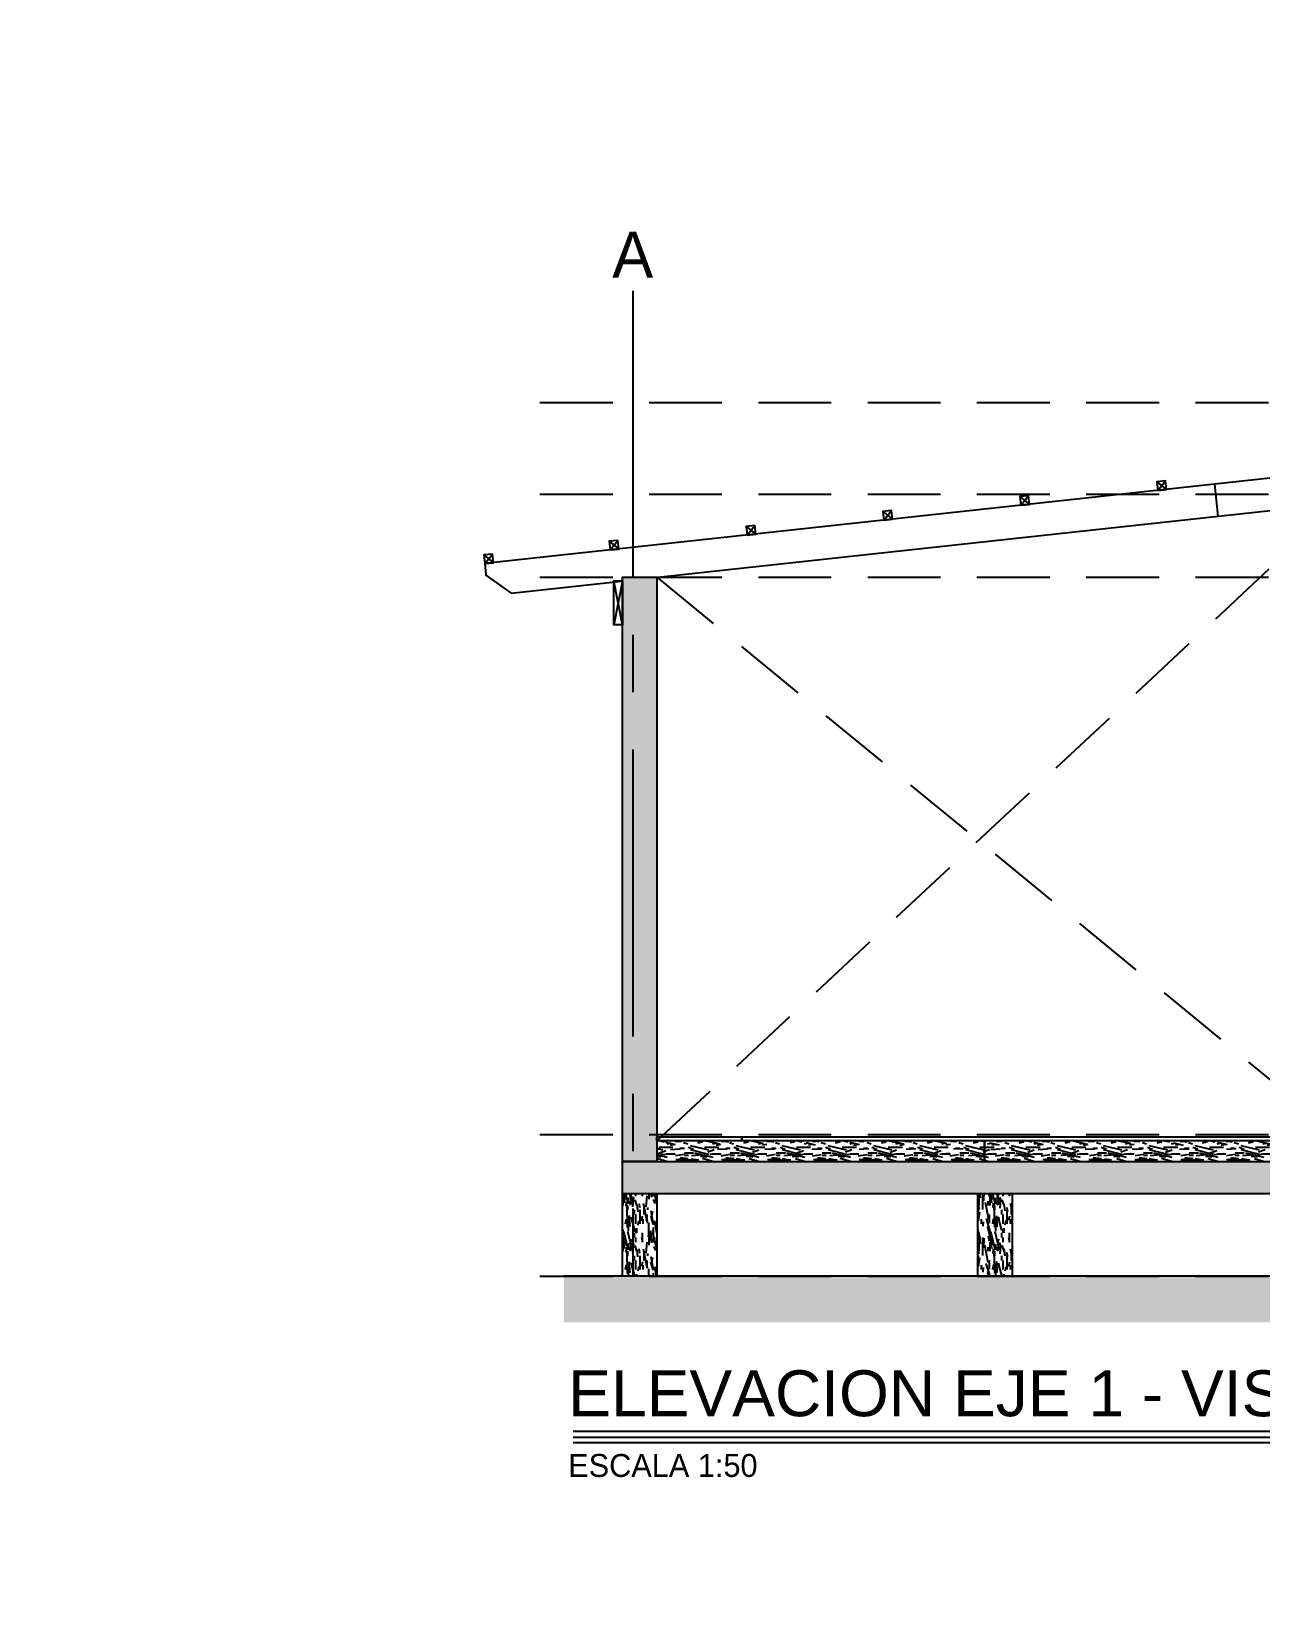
# Model space of a CAD drawing. Header units: millimetres. Extents: x 19458 to 19711, y 4351 to 4752.
# Drawn here: x 19589.49 to 19594.84, y 4526.25 to 4533.1 of the extents above; entities that cross this region are included whole.
import ezdxf
from ezdxf.enums import TextEntityAlignment as Align

# ---------------------------------------------------------------- set-up
doc = ezdxf.new("R2010")
doc.units = ezdxf.units.MM
doc.set_wipeout_variables(frame=1)
doc.linetypes.add('CENTER', pattern=[2, 1.25, -0.25, 0.25, -0.25])
doc.linetypes.add('HIDDEN2', pattern=[4.7625, 3.175, -1.5875])
for name, color, linetype in [('ALFAJIA', 3, 'Continuous'), ('CLAVADORES', 1, 'Continuous'), ('cotas', 1, 'Continuous'), ('cotas @ 100', 1, 'Continuous'), ('cotas @ 200', 1, 'Continuous'), ('cotas @ 300', 1, 'Continuous'), ('cotas @ 95.9969', 1, 'Continuous'), ('EJES', 2, 'CENTER'), ('EJES @ 0.5', 2, 'CENTER'), ('NIVELES', 2, 'Continuous'), ('PANELES PARED', 2, 'Continuous'), ('PILOTES', 2, 'Continuous'), ('TEXTOS TITULOS @ 0.5', 3, 'Continuous'), ('VIGAS DE PISO', 2, 'Continuous')]:
    doc.layers.add(name, color=color, linetype=linetype)
doc.styles.add('century gothic', font='GOTHIC.TTF')
doc.styles.add('COTAS SMC', font='GOTHIC.TTF')
doc.styles.add('NOTAS', font='GOTHIC.TTF')
doc.styles.add('SMCtitulos', font='sanss___.ttf')
doc.styles.get("Standard").update_dxf_attribs({"font": 'arial.ttf'})
doc.dimstyles.new('ANOTATIVE 100 SMCONSTRUCCIONES', dxfattribs={"dimscale": 0, "dimtxt": 0.18, "dimasz": 0.15, "dimexe": 0.18, "dimexo": 0.09, "dimgap": 0.1, "dimtad": 1, "dimzin": 0, "dimdsep": 46, "dimtxsty": 'century gothic', "dimblk1": 'FLECHA1', "dimblk2": 'FLECHA1', "dimsah": 1, "dimcen": 0.18, "dimdle": 0.075, "dimclrd": 1, "dimclre": 1, "dimclrt": 2, "dimaunit": 1, "dimadec": 0, "dimazin": 0, "dimtfac": 0.75, "dimtix": 1, "dimtmove": 2, "dimatfit": 3, "dimfxl": 0.09, "dimtvp": 1.5, "dimtfill": 1, "dimtolj": 1, "dimtzin": 0, "dimarcsym": 0})
doc.dimstyles.new('PIES SMCONSTRUCCIONES', dxfattribs={"dimscale": 0, "dimtxt": 0.18, "dimasz": 0.2, "dimexe": 0.18, "dimexo": 0, "dimgap": 0.1, "dimtad": 1, "dimdec": 0, "dimlfac": 39.370079, "dimzin": 0, "dimdsep": 46, "dimlunit": 4, "dimtxsty": 'COTAS SMC', "dimblk1": 'FLECHA1', "dimblk2": 'FLECHA1', "dimsah": 1, "dimcen": 0.2, "dimdle": 0.075, "dimclrd": 1, "dimclre": 1, "dimclrt": 2, "dimaunit": 1, "dimadec": 0, "dimazin": 0, "dimtfac": 0.75, "dimtdec": 0, "dimtix": 1, "dimtmove": 2, "dimatfit": 3, "dimfxl": 0.09, "dimtvp": 1.5, "dimtfill": 1, "dimtolj": 1, "dimtzin": 0, "dimarcsym": 0})
pattern_1 = [(0, (102.28992, 23.7031), (0, 0.2), [0.04, -0.16]), (8.9726, (102.291915, 23.595096), (1.200000005876, 0.199999525118), [0.0384708, -3.8086058]), (5.7105, (102.289915, 23.607096), (1.800000034755, 0.19999710144), [0.0401996, -1.9697752]), (344.5779, (102.289915, 23.667096), (2.1999999038893, -0.5999974677634), [0.0601664, -5.9564754]), (353.6599, (102.293915, 23.733096), (0.200000063208, 4.086e-07), [0.0362216, -1.7748552]), (345.0686, (102.299915, 23.619096), (0.799999998317, -0.199999673879), [0.0310484, -3.0737864]), (348.6901, (102.229915, 23.735096), (0.2000000583, 7.413e-08), [0.0815844, -0.9382194]), (5.7105, (102.291915, 23.577096), (1.800000034755, 0.19999710144), [0.0200998, -1.989875]), (0, (102.28992, 23.6611), (0, 0.2), [0.02, -0.18]), (0, (102.24992, 23.6851), (0, 0.2), [0.06, -0.14]), (11.3099, (102.289915, 23.715096), (0.79999995433, 0.19999948721), [0.020396, -0.9994078]), (2.7263, (102.269915, 23.641096), (4.0000000589947, 0.1999992035454), [0.0420476, -4.1627116]), (352.4054, (102.279915, 23.635096), (1.599999971597, -0.19999873671), [0.0302654, -2.9962834]), (0, (102.26992, 23.5591), (0, 0.2), [0.04, -0.16]), (358.8309, (102.2499153, 23.549096), (0.2000000366479, 1.5360345e-07), [0.0980204, -9.70402]), (0, (102.24992, 23.6991), (0, 0.2), [0.02, -0.18]), (0, (102.26992, 23.7151), (0, 0.2), [0.02, -0.18]), (0, (102.17992, 23.7331), (0, 0.2), [0.03, -0.17]), (350.5377, (102.233915, 23.743096), (0.200000015444, 7.752e-08), [0.0608276, -1.1557248]), (0, (102.16992, 23.7431), (0, 0.2), [0.04, -0.16]), (0, (102.14792, 23.5631), (0, 0.2), [0.022, -0.178]), (0, (102.24992, 23.5731), (0, 0.2), [0.02, -0.18]), (0, (102.14792, 23.5791), (0, 0.2), [0.042, -0.158]), (5.4403, (102.249915, 23.591096), (1.9999999402303, 0.199998956714), [0.04219, -4.1768144]), (0, (102.25192, 23.6071), (0, 0.2), [0.038, -0.162]), (0, (102.14792, 23.6111), (0, 0.2), [0.022, -0.178]), (358.8309, (102.1719153, 23.643096), (0.2000000366479, 1.5360345e-07), [0.0980204, -9.70402]), (0, (102.18992, 23.6611), (0, 0.2), [0.02, -0.18]), (0, (102.16992, 23.6671), (0, 0.2), [0.02, -0.18]), (0, (102.24992, 23.6671), (0, 0.2), [0.04, -0.16]), (0, (102.20992, 23.6711), (0, 0.2), [0.02, -0.18]), (0, (102.16992, 23.6951), (0, 0.2), [0.04, -0.16]), (19.6538, (102.223915, 23.611096), (2.200000050424, 0.79999891494), [0.0297322, -2.9434812]), (11.3099, (102.189915, 23.667096), (0.79999995433, 0.19999948721), [0.020396, -0.9994078]), (11.3099, (102.269915, 23.657096), (0.79999995433, 0.19999948721), [0.020396, -0.9994078]), (5.7105, (102.209915, 23.733096), (1.800000034755, 0.19999710144), [0.0200998, -1.989875]), (349.6952, (102.147915, 23.747096), (1.199999995396, -0.19999893933), [0.0223606, -2.213707]), (348.6901, (102.169915, 23.563096), (0.2000000583, 7.413e-08), [0.020396, -0.9994078]), (90, (102.18992, 23.5591), (-0.2, 1e-17), [0, -0.2]), (346.6076, (102.147915, 23.671096), (3.400000044994, -0.7999939065965), [0.043174, -4.2742308]), (11.3099, (102.269915, 23.699096), (0.79999995433, 0.19999948721), [0.020396, -0.9994078]), (10.3048, (102.269915, 23.573096), (0.999999957606, 0.199999208868), [0.0223606, -2.213707]), (348.6901, (102.209915, 23.661096), (0.2000000583, 7.413e-08), [0.020396, -0.9994078]), (348.6901, (102.229915, 23.671096), (0.2000000583, 7.413e-08), [0.020396, -0.9994078]), (341.5651, (102.147915, 23.651096), (0.19999995825, 2.3367e-07), [0.0252982, -0.6071572]), (345.9638, (102.169915, 23.719096), (0.19999992115, 2.4875e-07), [0.0824622, -0.7421588]), (343.3008, (102.209915, 23.733096), (1.399999991533, -0.39999874641), [0.0626418, -2.025419]), (0, (102.20992, 23.7431), (0, 0.2), [0.024, -0.176]), (345.9638, (102.189915, 23.579096), (0.19999992115, 2.4875e-07), [0.0824622, -0.7421588]), (345.9638, (102.169915, 23.593096), (0.19999992115, 2.4875e-07), [0.0824622, -0.7421588]), (345.9638, (102.169915, 23.611096), (0.19999992115, 2.4875e-07), [0.0824622, -0.7421588]), (349.6952, (102.147915, 23.699096), (1.199999995396, -0.19999893933), [0.0223606, -2.213707]), (345.9638, (102.209915, 23.695096), (0.19999992115, 2.4875e-07), [0.041231, -0.78339]), (349.6952, (102.147915, 23.635096), (1.199999995396, -0.19999893933), [0.0223606, -2.213707]), (357.6141, (102.251915, 23.621096), (0.199999989185, 2.452822e-07), [0.0480416, -4.756123]), (349.6952, (102.229915, 23.657096), (1.199999995396, -0.19999893933), [0.0223606, -2.213707]), (12.5288, (102.251915, 23.653096), (0.800000095695, 0.199999860747), [0.018439, -1.8254698]), (349.5626, (102.1479153, 23.625096), (2.199999936494, -0.3999970687047), [0.0772788, -7.650591]), (351.8699, (102.223915, 23.611096), (0.199999892184, -4.835e-08), [0.0282842, -1.3859292]), (4.7636, (102.169915, 23.631096), (2.199999989955, 0.199998289923), [0.0481664, -2.3601524]), (0, (102.21792, 23.6351), (0, 0.2), [0.062, -0.138]), (344.7449, (102.147915, 23.725096), (0.799999942428, -0.199999664289), [0.0228036, -2.2575472]), (350.5377, (102.189915, 23.559096), (0.200000015444, 7.752e-08), [0.0608276, -1.1557248]), (340.0169, (102.147915, 23.601096), (0.599999976081, -0.19999986488), [0.0234094, -2.3175304]), (0, (102.30992, 23.7191), (0, 0.2), [0.01, -0.19]), (0, (102.30992, 23.6311), (0, 0.2), [0.02, -0.18]), (11.3099, (102.309915, 23.559096), (0.79999995433, 0.19999948721), [0.020396, -0.9994078]), (0, (102.31192, 23.5791), (0, 0.2), [0.036, -0.164]), (343.3008, (102.309915, 23.685096), (1.399999991533, -0.39999874641), [0.0208806, -2.0671802]), (348.0207, (102.3119153, 23.643096), (3.7999999222511, -0.8002195416064), [0.0368014, -6.7101288]), (90, (102.30992, 23.5591), (-0.2, 1e-17), [0, -0.2]), (0, (102.32992, 23.5631), (0, 0.2), [0.018, -0.182]), (0, (102.32992, 23.6011), (0, 0.2), [0.018, -0.182]), (0, (102.32992, 23.6111), (0, 0.2), [0.018, -0.182]), (336.0376, (102.329915, 23.679096), (1.400000005486, -0.599997330343), [0.0196978, -1.9500724]), (348.5163, (102.3299153, 23.703096), (0.99999999677376, -0.2000310941214), [0.0183676, -13.043105]), (341.5651, (102.329915, 23.631096), (0.19999995825, 2.3367e-07), [0.0189736, -0.6134816]), (347.4712, (102.329915, 23.729096), (1.000000064082, -0.19999992061), [0.018439, -1.8254698])]

# ---------------------------------------------------------------- blocks, each defined once
blk = doc.blocks.new('FLECHA1')
at = {"color": 4}
blk.add_line((-0.24618, -0.24808), (0.24808, 0.25), dxfattribs=at)
at = {"color": 1}
blk.add_line((-1, 0), (0.49616, 0), dxfattribs=at)
blk = doc.blocks.new('*D354')
at = {"layer": 'cotas', "color": 1, "lineweight": -2, "transparency": 16777216}
for p, q in [((19614.326, 4565.8448), (19614.326, 4580.8448)), ((19606.9836, 4550.8448), (19596.326, 4550.8448)), ((19614.326, 4548.4298), (19614.326, 4550.8448)), ((19606.5339, 4548.4298), (19596.326, 4548.4298)), ((19614.326, 4533.4298), (19614.326, 4518.4298))]:
    blk.add_line(p, q, dxfattribs=at)
at = {"layer": 'Defpoints', "color": 0, "transparency": 16777216}
for p in [(19614.326, 4550.8448), (19615.9836, 4550.8448), (19615.5339, 4548.4298)]:
    blk.add_point(p, dxfattribs=at)
at = {"layer": 'cotas', "color": 1, "lineweight": -2, "transparency": 16777216, "xscale": 15, "yscale": 15, "zscale": 15}
for p, rotation in [((19614.326, 4550.8448), 270), ((19614.326, 4548.4298), 90)]:
    blk.add_blockref('FLECHA1', p, dxfattribs=dict(at, rotation=rotation))
at = {"layer": 'cotas', "color": 2, "transparency": 16777216, "insert": (19594.9283, 4549.6373), "char_height": 18, "attachment_point": 5, "rotation": 90, "style": 'century gothic', "bg_fill": 3, "box_fill_scale": 1.1, "bg_fill_color": 256, "bg_fill_true_color": 13158600, "bg_fill_transparency": 0}
blk.add_mtext('\\A1;2.42', dxfattribs=at)
blk = doc.blocks.new('*D360')
at = {"layer": 'cotas', "color": 1, "lineweight": -2, "transparency": 16777216}
for p, q in [((19614.326, 4580.8448), (19614.326, 4610.8448)), ((19597.9836, 4550.8448), (19578.326, 4550.8448)), ((19614.326, 4548.4298), (19614.326, 4550.8448)), ((19597.5339, 4548.4298), (19578.326, 4548.4298)), ((19614.326, 4518.4298), (19614.326, 4488.4298))]:
    blk.add_line(p, q, dxfattribs=at)
at = {"layer": 'Defpoints', "color": 0, "transparency": 16777216}
for p in [(19614.326, 4550.8448), (19615.9836, 4550.8448), (19615.5339, 4548.4298)]:
    blk.add_point(p, dxfattribs=at)
at = {"layer": 'cotas', "color": 1, "lineweight": -2, "transparency": 16777216, "xscale": 30, "yscale": 30, "zscale": 30}
for p, rotation in [((19614.326, 4550.8448), 270), ((19614.326, 4548.4298), 90)]:
    blk.add_blockref('FLECHA1', p, dxfattribs=dict(at, rotation=rotation))
at = {"layer": 'cotas', "color": 2, "transparency": 16777216, "insert": (19575.5307, 4549.6373), "char_height": 36, "attachment_point": 5, "rotation": 90, "style": 'century gothic', "bg_fill": 3, "box_fill_scale": 1.1, "bg_fill_color": 256, "bg_fill_true_color": 13158600, "bg_fill_transparency": 0}
blk.add_mtext('\\A1;2.42', dxfattribs=at)
blk = doc.blocks.new('*D381')
at = {"layer": 'cotas', "color": 1, "lineweight": -2, "transparency": 16777216}
for p, q in [((19614.326, 4565.2444), (19614.326, 4579.6439)), ((19607.3439, 4550.8448), (19597.0466, 4550.8448)), ((19614.326, 4548.4298), (19614.326, 4550.8448)), ((19606.8941, 4548.4298), (19597.0466, 4548.4298)), ((19614.326, 4534.0303), (19614.326, 4519.6307))]:
    blk.add_line(p, q, dxfattribs=at)
at = {"layer": 'Defpoints', "color": 0, "transparency": 16777216}
for p in [(19614.326, 4550.8448), (19615.9836, 4550.8448), (19615.5339, 4548.4298)]:
    blk.add_point(p, dxfattribs=at)
at = {"layer": 'cotas', "color": 1, "lineweight": -2, "transparency": 16777216, "xscale": 14.39953921474513, "yscale": 14.39953921474513, "zscale": 14.39953921474513}
for p, rotation in [((19614.326, 4550.8448), 270), ((19614.326, 4548.4298), 90)]:
    blk.add_blockref('FLECHA1', p, dxfattribs=dict(at, rotation=rotation))
at = {"layer": 'cotas', "color": 2, "transparency": 16777216, "insert": (19595.7049, 4549.6373), "char_height": 17.27945, "attachment_point": 5, "rotation": 90, "style": 'century gothic', "bg_fill": 3, "box_fill_scale": 1.1, "bg_fill_color": 256, "bg_fill_true_color": 13158600, "bg_fill_transparency": 0}
blk.add_mtext('\\A1;2.42', dxfattribs=at)
blk = doc.blocks.new('*D411')
at = {"layer": 'cotas', "color": 1, "lineweight": -2, "transparency": 16777216}
for p, q in [((19620.0128, 4591.7533), (19620.0128, 4631.7533)), ((19620.4168, 4551.7533), (19584.0128, 4551.7533)), ((19620.0128, 4550.5333), (19620.0128, 4551.7533)), ((19620.4168, 4550.5333), (19584.0128, 4550.5333)), ((19620.0128, 4510.5333), (19620.0128, 4470.5333))]:
    blk.add_line(p, q, dxfattribs=at)
at = {"layer": 'Defpoints', "color": 0, "transparency": 16777216}
for p in [(19620.0128, 4551.7533), (19620.4168, 4551.7533), (19620.4168, 4550.5333)]:
    blk.add_point(p, dxfattribs=at)
at = {"layer": 'cotas', "color": 1, "lineweight": -2, "transparency": 16777216, "xscale": 40, "yscale": 40, "zscale": 40}
for p, rotation in [((19620.0128, 4551.7533), 270), ((19620.0128, 4550.5333), 90)]:
    blk.add_blockref('FLECHA1', p, dxfattribs=dict(at, rotation=rotation))
at = {"layer": 'cotas', "color": 2, "transparency": 16777216, "insert": (19581.5601, 4551.1433), "char_height": 36, "attachment_point": 5, "rotation": 90, "style": 'COTAS SMC', "bg_fill": 3, "box_fill_scale": 1.1, "bg_fill_color": 256, "bg_fill_true_color": 13158600, "bg_fill_transparency": 0}
blk.add_mtext("\\A1;4'", dxfattribs=at)
blk = doc.blocks.new('*D430')
at = {"layer": 'cotas', "color": 1, "lineweight": -2, "transparency": 16777216}
for p, q in [((19620.0128, 4611.7533), (19620.0128, 4671.7533)), ((19620.4168, 4551.7533), (19566.0128, 4551.7533)), ((19620.0128, 4550.5333), (19620.0128, 4551.7533)), ((19620.4168, 4550.5333), (19566.0128, 4550.5333)), ((19620.0128, 4490.5333), (19620.0128, 4430.5333))]:
    blk.add_line(p, q, dxfattribs=at)
at = {"layer": 'Defpoints', "color": 0, "transparency": 16777216}
for p in [(19620.0128, 4551.7533), (19620.4168, 4551.7533), (19620.4168, 4550.5333)]:
    blk.add_point(p, dxfattribs=at)
at = {"layer": 'cotas', "color": 1, "lineweight": -2, "transparency": 16777216, "xscale": 60, "yscale": 60, "zscale": 60}
for p, rotation in [((19620.0128, 4551.7533), 270), ((19620.0128, 4550.5333), 90)]:
    blk.add_blockref('FLECHA1', p, dxfattribs=dict(at, rotation=rotation))
at = {"layer": 'cotas', "color": 2, "transparency": 16777216, "insert": (19562.3337, 4551.1433), "char_height": 54, "attachment_point": 5, "rotation": 90, "style": 'COTAS SMC', "bg_fill": 3, "box_fill_scale": 1.1, "bg_fill_color": 256, "bg_fill_true_color": 13158600, "bg_fill_transparency": 0}
blk.add_mtext("\\A1;4'", dxfattribs=at)
blk = doc.blocks.new('P01')
h = blk.add_hatch()
h.set_pattern_fill('MADERA_03', color=250, scale=0.2, angle=90, pattern_type=2)
h.set_pattern_definition([(90, (-0.156, 0.142), (-0.2, 1e-17), [0.04, -0.16]), (98.9726, (-0.048, 0.144), (-0.199999525118, 1.200000005876), [0.0384708, -3.8086058]), (95.7105, (-0.06, 0.142), (-0.19999710144, 1.800000034755), [0.0401996, -1.9697752]), (74.5779, (-0.12, 0.142), (0.5999974677634, 2.1999999038893), [0.0601664, -5.9564754]), (83.6599, (-0.186, 0.146), (-4.086e-07, 0.200000063208), [0.0362216, -1.7748552]), (75.0686, (-0.072, 0.152), (0.199999673879, 0.799999998317), [0.0310484, -3.0737864]), (78.6901, (-0.188, 0.082), (-7.413e-08, 0.2000000583), [0.0815844, -0.9382194]), (95.7105, (-0.03, 0.144), (-0.19999710144, 1.800000034755), [0.0200998, -1.989875]), (90, (-0.114, 0.142), (-0.2, 1e-17), [0.02, -0.18]), (90, (-0.138, 0.102), (-0.2, 1e-17), [0.06, -0.14]), (101.3099, (-0.168, 0.142), (-0.19999948721, 0.79999995433), [0.020396, -0.9994078]), (92.7263, (-0.094, 0.122), (-0.1999992035454, 4.0000000589947), [0.0420476, -4.1627116]), (82.4054, (-0.088, 0.132), (0.19999873671, 1.599999971597), [0.0302654, -2.9962834]), (90, (-0.012, 0.122), (-0.2, 1e-17), [0.04, -0.16]), (88.8309, (-0.002, 0.102), (-1.5360345e-07, 0.2000000366479), [0.0980204, -9.70402]), (90, (-0.152, 0.102), (-0.2, 1e-17), [0.02, -0.18]), (90, (-0.168, 0.122), (-0.2, 1e-17), [0.02, -0.18]), (90, (-0.186, 0.032), (-0.2, 1e-17), [0.03, -0.17]), (80.5377, (-0.196, 0.086), (-7.752e-08, 0.200000015444), [0.0608276, -1.1557248]), (90, (-0.196, 0.022), (-0.2, 1e-17), [0.04, -0.16]), (90, (-0.016, 1e-18), (-0.2, 1e-17), [0.022, -0.178]), (90, (-0.026, 0.102), (-0.2, 1e-17), [0.02, -0.18]), (90, (-0.032, 2e-18), (-0.2, 1e-17), [0.042, -0.158]), (95.4403, (-0.044, 0.102), (-0.199998956714, 1.9999999402303), [0.04219, -4.1768144]), (90, (-0.06, 0.104), (-0.2, 1e-17), [0.038, -0.162]), (90, (-0.064, 4e-18), (-0.2, 1e-17), [0.022, -0.178]), (88.8309, (-0.096, 0.024), (-1.5360345e-07, 0.2000000366479), [0.0980204, -9.70402]), (90, (-0.114, 0.042), (-0.2, 1e-17), [0.02, -0.18]), (90, (-0.12, 0.022), (-0.2, 1e-17), [0.02, -0.18]), (90, (-0.12, 0.102), (-0.2, 1e-17), [0.04, -0.16]), (90, (-0.124, 0.062), (-0.2, 1e-17), [0.02, -0.18]), (90, (-0.148, 0.022), (-0.2, 1e-17), [0.04, -0.16]), (109.6538, (-0.064, 0.076), (-0.79999891494, 2.200000050424), [0.0297322, -2.9434812]), (101.3099, (-0.12, 0.042), (-0.19999948721, 0.79999995433), [0.020396, -0.9994078]), (101.3099, (-0.11, 0.122), (-0.19999948721, 0.79999995433), [0.020396, -0.9994078]), (95.7105, (-0.186, 0.062), (-0.19999710144, 1.800000034755), [0.0200998, -1.989875]), (79.6952, (-0.2, 1e-17), (0.19999893933, 1.199999995396), [0.0223606, -2.213707]), (78.6901, (-0.016, 0.022), (-7.413e-08, 0.2000000583), [0.020396, -0.9994078]), (180, (-0.012, 0.042), (-2e-17, -0.2), [0, -0.2]), (76.6076, (-0.124, 8e-18), (0.7999939065965, 3.400000044994), [0.043174, -4.2742308]), (101.3099, (-0.152, 0.122), (-0.19999948721, 0.79999995433), [0.020396, -0.9994078]), (100.3048, (-0.026, 0.122), (-0.199999208868, 0.999999957606), [0.0223606, -2.213707]), (78.6901, (-0.114, 0.062), (-7.413e-08, 0.2000000583), [0.020396, -0.9994078]), (78.6901, (-0.124, 0.082), (-7.413e-08, 0.2000000583), [0.020396, -0.9994078]), (71.5651, (-0.104, 6e-18), (-2.3367e-07, 0.19999995825), [0.0252982, -0.6071572]), (75.9638, (-0.172, 0.022), (-2.4875e-07, 0.19999992115), [0.0824622, -0.7421588]), (73.3008, (-0.186, 0.062), (0.39999874641, 1.399999991533), [0.0626418, -2.025419]), (90, (-0.196, 0.062), (-0.2, 1e-17), [0.024, -0.176]), (75.9638, (-0.032, 0.042), (-2.4875e-07, 0.19999992115), [0.0824622, -0.7421588]), (75.9638, (-0.046, 0.022), (-2.4875e-07, 0.19999992115), [0.0824622, -0.7421588]), (75.9638, (-0.064, 0.022), (-2.4875e-07, 0.19999992115), [0.0824622, -0.7421588]), (79.6952, (-0.152, 9e-18), (0.19999893933, 1.199999995396), [0.0223606, -2.213707]), (75.9638, (-0.148, 0.062), (-2.4875e-07, 0.19999992115), [0.041231, -0.78339]), (79.6952, (-0.088, 5e-18), (0.19999893933, 1.199999995396), [0.0223606, -2.213707]), (87.6141, (-0.074, 0.104), (-2.452822e-07, 0.199999989185), [0.0480416, -4.756123]), (79.6952, (-0.11, 0.082), (0.19999893933, 1.199999995396), [0.0223606, -2.213707]), (102.5288, (-0.106, 0.104), (-0.199999860747, 0.800000095695), [0.018439, -1.8254698]), (79.5626, (-0.078, 5e-18), (0.3999970687047, 2.199999936494), [0.0772788, -7.650591]), (81.8699, (-0.064, 0.076), (4.835e-08, 0.199999892184), [0.0282842, -1.3859292]), (94.7636, (-0.084, 0.022), (-0.199998289923, 2.199999989955), [0.0481664, -2.3601524]), (90, (-0.088, 0.07), (-0.2, 1e-17), [0.062, -0.138]), (74.7449, (-0.178, 1e-17), (0.199999664289, 0.799999942428), [0.0228036, -2.2575472]), (80.5377, (-0.012, 0.042), (-7.752e-08, 0.200000015444), [0.0608276, -1.1557248]), (70.0169, (-0.054, 3e-18), (0.19999986488, 0.599999976081), [0.0234094, -2.3175304]), (90, (-0.172, 0.162), (-0.2, 1e-17), [0.01, -0.19]), (90, (-0.084, 0.162), (-0.2, 1e-17), [0.02, -0.18]), (101.3099, (-0.012, 0.162), (-0.19999948721, 0.79999995433), [0.020396, -0.9994078]), (90, (-0.032, 0.164), (-0.2, 1e-17), [0.036, -0.164]), (73.3008, (-0.138, 0.162), (0.39999874641, 1.399999991533), [0.0208806, -2.0671802]), (78.0207, (-0.096, 0.164), (0.8002195416064, 3.7999999222511), [0.0368014, -6.7101288]), (180, (-0.012, 0.162), (-2e-17, -0.2), [0, -0.2]), (90, (-0.016, 0.182), (-0.2, 1e-17), [0.018, -0.182]), (90, (-0.054, 0.182), (-0.2, 1e-17), [0.018, -0.182]), (90, (-0.064, 0.182), (-0.2, 1e-17), [0.018, -0.182]), (66.0376, (-0.132, 0.182), (0.599997330343, 1.400000005486), [0.0196978, -1.9500724]), (78.5163, (-0.156, 0.182), (0.2000310941214, 0.99999999677376), [0.0183676, -13.043105]), (71.5651, (-0.084, 0.182), (-2.3367e-07, 0.19999995825), [0.0189736, -0.6134816]), (77.4712, (-0.182, 0.182), (0.19999992061, 1.000000064082), [0.018439, -1.8254698])])
h.paths.add_polyline_path([(19444.003, 4504.1263), (19444.153, 4504.1263), (19444.153, 4504.6263), (19444.003, 4504.6263)])
blk.add_lwpolyline([(19444.003, 4504.1263), (19444.153, 4504.1263), (19444.153, 4504.6263), (19444.003, 4504.6263)], close=True)
blk = doc.blocks.new('ejes')
at = {"color": 2, "linetype": 'Continuous'}
blk.add_wipeout([(-0.109, 0.275), (-0.065, 0.291), (-0.006, 0.3), (0.06, 0.297), (0.095, 0.288), (0.16, 0.261), (0.183, 0.246), (0.215, 0.22), (0.241, 0.193), (0.271, 0.149), (0.271, 0.149), (0.292, 0.103), (0.304, 0.065), (0.309, 0.032), (0.31, 0.001), (0.309, -0.027), (0.309, -0.027), (0.3, -0.077), (0.288, -0.113), (0.279, -0.133), (0.259, -0.168), (0.238, -0.195), (0.219, -0.215), (0.19, -0.24), (0.159, -0.26), (0.125, -0.277), (0.089, -0.289), (0.046, -0.297), (0.01, -0.299), (-0.037, -0.296), (-0.069, -0.289), (-0.097, -0.279), (-0.144, -0.256), (-0.171, -0.238), (-0.192, -0.221), (-0.215, -0.197), (-0.215, -0.197), (-0.257, -0.136), (-0.272, -0.101), (-0.272, -0.101), (-0.287, -0.034), (-0.29, 0.001), (-0.287, 0.036), (-0.281, 0.07), (-0.273, 0.099), (-0.258, 0.134), (-0.234, 0.174), (-0.216, 0.198), (-0.197, 0.217), (-0.175, 0.236), (-0.154, 0.251), (-0.126, 0.268), (-0.126, 0.268), (-0.118, 0.272)], dxfattribs=at)
at = {"layer": 'EJES', "color": 3}
blk.add_attdef('EJES', text='', height=0.3, dxfattribs=at).set_placement((0.01, -0.174), align=Align.CENTER)
blk = doc.blocks.new('CL1')
at = {"layer": 'CLAVADORES'}
for p, q in [((19443.5017, 4507.507), (19443.5397, 4507.469)), ((19443.5017, 4507.469), (19443.5397, 4507.507))]:
    blk.add_line(p, q, dxfattribs=at)
blk.add_lwpolyline([(19443.5017, 4507.469), (19443.5397, 4507.469), (19443.5397, 4507.507), (19443.5017, 4507.507)], close=True, dxfattribs=at)
blk = doc.blocks.new('*U569')
at = {"color": 2}
blk.add_line((0, 0.052), (9.436, 0.052), dxfattribs=at)
at = {"color": 250}
blk.add_line((0, 0), (9.436, 0), dxfattribs=at)
at = {"color": 7}
blk.add_line((0, -0.047), (9.436, -0.047), dxfattribs=at)
at = {"color": 0, "linetype": 'ByBlock', "lineweight": -2, "style": 'NOTAS'}
for tag, p in [('1TITLE', (0.027, 1.014)), ('2TITLE', (-0.043, 0.181))]:
    blk.add_attdef(tag, p, '', height=0.3, dxfattribs=at)
blk.add_attdef('SCALE', text='', height=0.18, dxfattribs=at).set_placement((-0.043, -0.148), align=Align.TOP_LEFT)
blk = doc.blocks.new('*U620')
at = {"layer": 'cotas @ 100'}
dim = blk.add_linear_dim(base=(19614.3260382735, 4550.8448237801), p1=(19615.5338597089, 4548.4298237801), p2=(19615.9836080801, 4550.8448237801), angle=90, dimstyle='ANOTATIVE 100 SMCONSTRUCCIONES', override={"dimscale": 100, "dimtix": 1, "dimtofl": 1, "dimtmove": 1, "dimatfit": 1}, dxfattribs=at)
dim.commit()
dim.dimension.update_dxf_attribs({"geometry": '*D354', "text_midpoint": (19594.9283496263, 4549.6373237801)})
at = {"layer": 'cotas @ 200'}
dim = blk.add_linear_dim(base=(19614.3260382735, 4550.8448237801), p1=(19615.5338597089, 4548.4298237801), p2=(19615.9836080801, 4550.8448237801), angle=90, dimstyle='ANOTATIVE 100 SMCONSTRUCCIONES', override={"dimscale": 200, "dimtix": 1, "dimtofl": 1, "dimtmove": 1, "dimatfit": 1}, dxfattribs=at)
dim.commit()
dim.dimension.update_dxf_attribs({"geometry": '*D360', "text_midpoint": (19575.5306609792, 4549.6373237801)})
at = {"layer": 'cotas @ 95.9969'}
dim = blk.add_linear_dim(base=(19614.3260382735, 4550.8448237801), p1=(19615.5338597089, 4548.4298237801), p2=(19615.9836080801, 4550.8448237801), angle=90, dimstyle='ANOTATIVE 100 SMCONSTRUCCIONES', override={"dimscale": 95.996928, "dimtix": 1, "dimtofl": 1, "dimtmove": 1, "dimatfit": 1}, dxfattribs=at)
dim.commit()
dim.dimension.update_dxf_attribs({"geometry": '*D381', "text_midpoint": (19595.7048530502, 4549.6373237801)})
blk = doc.blocks.new('*U622')
at = {"layer": 'cotas @ 200'}
dim = blk.add_linear_dim(base=(19620.0128, 4551.7533), p1=(19620.4168, 4550.5333), p2=(19620.4168, 4551.7533), angle=90, dimstyle='PIES SMCONSTRUCCIONES', override={"dimscale": 200, "dimtix": 1, "dimtofl": 1, "dimtmove": 2, "dimatfit": 3}, dxfattribs=at)
dim.commit()
dim.dimension.update_dxf_attribs({"geometry": '*D411', "text_midpoint": (19581.5601, 4551.1433)})
at = {"layer": 'cotas @ 300'}
dim = blk.add_linear_dim(base=(19620.0128, 4551.7533), p1=(19620.4168, 4550.5333), p2=(19620.4168, 4551.7533), angle=90, dimstyle='PIES SMCONSTRUCCIONES', override={"dimscale": 300, "dimtix": 1, "dimtofl": 1, "dimtmove": 2, "dimatfit": 3}, dxfattribs=at)
dim.commit()
dim.dimension.update_dxf_attribs({"geometry": '*D430', "text_midpoint": (19562.3337, 4551.1433)})

msp = doc.modelspace()

# ---------------------------------------------------------------- block references
at = {"layer": 'cotas'}
msp.add_blockref('*U620', (0, 0), dxfattribs=at)

# ---------------------------------------------------------------- next in the draw order: block references
msp.add_blockref('*U622', (0, 0), dxfattribs=at)

# ---------------------------------------------------------------- next in the draw order: hatches: boundary and pattern name
h = msp.add_hatch()
h.set_pattern_fill('EARTH', color=8, scale=0.01, angle=45)
h.set_pattern_definition([(45, (131.810673, 23.547096), (7e-18, 0.08980256121), [0.0635, -0.0635]), (45, (131.793835, 23.563934), (7e-18, 0.08980256121), [0.0635, -0.0635]), (45, (131.777, 23.58077), (7e-18, 0.08980256121), [0.0635, -0.0635]), (135, (131.777, 23.592), (-0.08980256121, 7e-18), [0.0635, -0.0635]), (135, (131.793835, 23.608835), (-0.08980256121, 7e-18), [0.0635, -0.0635]), (135, (131.810673, 23.625673), (-0.08980256121, 7e-18), [0.0635, -0.0635])])
h.paths.add_polyline_path([(19591.8054, 4527.4734), (19591.8054, 4527.6734), (19602.5953, 4527.6734), (19602.5953, 4527.4734)])

# ---------------------------------------------------------------- next in the draw order: linework, layer by layer
at = {"color": 5}
msp.add_line((19602.5953, 4527.6734), (19591.8054, 4527.6734), dxfattribs=at)
at = {"color": 1}
msp.add_lwpolyline([(19595.0203, 4528.2814), (19595.0203, 4528.2634), (19592.5803, 4528.2634), (19592.5803, 4528.2814)], close=True, dxfattribs=at)
at = {"layer": 'ALFAJIA'}
msp.add_line((19594.6568, 4530.9858), (19594.6417, 4531.1249), dxfattribs=at)
msp.add_lwpolyline([(19599.7147, 4531.5358), (19599.8044, 4531.6361), (19599.799, 4531.6858), (19591.4604, 4530.779), (19591.4658, 4530.7293), (19591.575, 4530.6506), (19599.7147, 4531.5358)], dxfattribs=at)
at = {"layer": 'NIVELES', "color": 1, "linetype": 'HIDDEN2', "ltscale": 0.1}
for p, q in [((19591.7004, 4531.4814), (19603.7004, 4531.4814)), ((19591.7004, 4531.0814), (19603.7004, 4531.0814)), ((19591.7004, 4527.6734), (19603.7004, 4527.6734))]:
    msp.add_line(p, q, dxfattribs=at)

# ---------------------------------------------------------------- next in the draw order: block references
at = {"rotation": 6.206657452820171}
for p in [(752.1855, -2052.0819), (751.589, -2052.1467), (750.9925, -2052.2116), (749.7996, -2052.3413), (750.396, -2052.2765), (749.253, -2052.4008)]:
    msp.add_blockref('CL1', p, dxfattribs=at)
at = {"layer": 'PILOTES', "xscale": -1}
msp.add_blockref('P01', (39037.7615, 23.5471), dxfattribs=at)
at = {"layer": 'TEXTOS TITULOS @ 0.5'}
ref = msp.add_blockref('*U569', (19591.8458, 4526.9728), dxfattribs=dict(at, xscale=0.5, yscale=0.5, zscale=0.5))
ref.add_attrib('2TITLE', 'ELEVACION EJE 1 - VISTA INTERNA', (19591.8242, 4527.0635), dxfattribs={"layer": '0', "color": 0, "linetype": 'ByBlock', "lineweight": -2, "height": 0.2, "style": 'SMCtitulos'})
ref.add_attrib('SCALE', 'ESCALA 1:50', dxfattribs={"layer": '0', "color": 0, "linetype": 'ByBlock', "lineweight": -2, "height": 0.1, "style": 'NOTAS'}).set_placement((19591.8242, 4526.8991), align=Align.TOP_LEFT)

# ---------------------------------------------------------------- next in the draw order: wipeouts: each hides what was drawn before it
msp.add_wipeout([(19592.2104, 4528.1734), (19592.0604, 4528.1734), (19592.0604, 4530.7197), (19592.2104, 4530.7197)]).dxf.layer = 'PILOTES'

# ---------------------------------------------------------------- next in the draw order: linework, layer by layer
at = {"color": 1}
msp.add_lwpolyline([(19592.5803, 4528.2814), (19592.5803, 4528.2634), (19592.2104, 4528.2634), (19592.2104, 4528.2814)], close=True, dxfattribs=at)
at = {"layer": 'NIVELES', "color": 1, "linetype": 'HIDDEN2', "ltscale": 0.1}
for p, q in [((19591.7004, 4530.7194), (19603.7004, 4530.7194)), ((19591.7004, 4528.2914), (19603.7004, 4528.2914))]:
    msp.add_line(p, q, dxfattribs=at)
at = {"layer": 'PANELES PARED', "color": 8, "linetype": 'HIDDEN2', "ltscale": 0.1}
for p, q in [((19592.2104, 4528.2634), (19595.1866, 4531.0434)), ((19592.2104, 4530.7194), (19595.1866, 4528.2814))]:
    msp.add_line(p, q, dxfattribs=at)
at = {"layer": 'PILOTES'}
for p, q in [((19592.0604, 4530.7034), (19592.0224, 4530.5129)), ((19592.0604, 4530.5129), (19592.0224, 4530.7034))]:
    msp.add_line(p, q, dxfattribs=at)
msp.add_lwpolyline([(19592.0604, 4530.7034), (19592.0604, 4530.5129), (19592.0224, 4530.5129), (19592.0224, 4530.7034)], close=True, dxfattribs=at)

# ---------------------------------------------------------------- next in the draw order: block references
at = {"layer": 'PILOTES', "xscale": -1}
msp.add_blockref('P01', (39036.2134, 23.5471), dxfattribs=at)

# ---------------------------------------------------------------- next in the draw order: wipeouts: each hides what was drawn before it
msp.add_wipeout([(19595.2316, 4528.1734), (19595.2316, 4528.0334), (19592.0604, 4528.0334), (19592.0604, 4528.1734)]).dxf.layer = 'VIGAS DE PISO'

# ---------------------------------------------------------------- next in the draw order: hatches: boundary and pattern name
h = msp.add_hatch()
h.set_pattern_fill('MADERA_03', color=250, scale=0.2, pattern_type=2)
h.set_pattern_definition(pattern_1)
h.paths.add_polyline_path([(19592.2104, 4528.2634), (19592.2104, 4528.1734), (19593.6385, 4528.1734), (19593.6385, 4528.2634)])
h = msp.add_hatch()
h.set_pattern_fill('MADERA_03', color=250, scale=0.2, pattern_type=2)
h.set_pattern_definition(pattern_1)
h.paths.add_polyline_path([(19593.6385, 4528.2634), (19593.6385, 4528.1734), (19595.1866, 4528.1734), (19595.1866, 4528.2634)])
h = msp.add_hatch()
h.set_pattern_fill('MADERA_03', color=250, scale=0.2, pattern_type=2)
h.set_pattern_definition(pattern_1)
h.paths.add_polyline_path([(19595.2316, 4528.1734), (19595.2316, 4528.0334), (19592.0604, 4528.0334), (19592.0604, 4528.1734)])
at = {"layer": 'PILOTES'}
h = msp.add_hatch(dxfattribs=at)
h.set_pattern_fill('MADERA_03', color=250, scale=0.1, angle=90, pattern_type=2)
h.set_pattern_definition([(90, (102.06992, 23.6181), (-0.1, 6e-18), [0.02, -0.08]), (98.9726, (102.1239153, 23.619096), (-0.0999997625589, 0.600000002938), [0.0192354, -1.9043029]), (95.7105, (102.117915, 23.618096), (-0.09999855072, 0.9000000173776), [0.0200998, -0.9848876]), (74.5779, (102.0879153, 23.618096), (0.2999987338817, 1.09999995194465), [0.0300832, -2.9782377]), (83.6599, (102.054915, 23.620096), (-2.042995e-07, 0.100000031604), [0.0181108, -0.8874276]), (75.0686, (102.111915, 23.623096), (0.0999998369396, 0.3999999991583), [0.0155242, -1.5368932]), (78.6901, (102.053915, 23.588096), (-3.7066e-08, 0.10000002915), [0.0407922, -0.4691097]), (95.7105, (102.132915, 23.619096), (-0.09999855072, 0.9000000173776), [0.0100499, -0.9949375]), (90, (102.09092, 23.6181), (-0.1, 6e-18), [0.01, -0.09]), (90, (102.07892, 23.5981), (-0.1, 6e-18), [0.03, -0.07]), (101.3099, (102.063915, 23.618096), (-0.099999743605, 0.399999977165), [0.010198, -0.4997039]), (92.7263, (102.1009153, 23.608096), (-0.0999996017727, 2.0000000294973), [0.0210238, -2.0813558]), (82.4054, (102.103915, 23.613096), (0.0999993683551, 0.7999999857986), [0.0151327, -1.4981417]), (90, (102.14192, 23.6081), (-0.1, 6e-18), [0.02, -0.08]), (88.8309, (102.1469153, 23.598096), (-7.680173e-08, 0.10000001832397), [0.0490102, -4.85201]), (90, (102.07192, 23.5981), (-0.1, 6e-18), [0.01, -0.09]), (90, (102.06392, 23.6081), (-0.1, 6e-18), [0.01, -0.09]), (90, (102.05492, 23.5631), (-0.1, 6e-18), [0.015, -0.085]), (80.5377, (102.049915, 23.590096), (-3.876e-08, 0.100000007722), [0.0304138, -0.5778624]), (90, (102.04992, 23.5581), (-0.1, 6e-18), [0.02, -0.08]), (90, (102.13992, 23.5471), (-0.1, 6e-18), [0.011, -0.089]), (90, (102.13492, 23.5981), (-0.1, 6e-18), [0.01, -0.09]), (90, (102.13192, 23.5471), (-0.1, 6e-18), [0.021, -0.079]), (95.4403, (102.1259153, 23.598096), (-0.099999478357, 0.9999999701151), [0.021095, -2.0884072]), (90, (102.11792, 23.5991), (-0.1, 6e-18), [0.019, -0.081]), (90, (102.11592, 23.5471), (-0.1, 6e-18), [0.011, -0.089]), (88.8309, (102.0999153, 23.559096), (-7.680173e-08, 0.10000001832397), [0.0490102, -4.85201]), (90, (102.09092, 23.5681), (-0.1, 6e-18), [0.01, -0.09]), (90, (102.08792, 23.5581), (-0.1, 6e-18), [0.01, -0.09]), (90, (102.08792, 23.5981), (-0.1, 6e-18), [0.02, -0.08]), (90, (102.08592, 23.5781), (-0.1, 6e-18), [0.01, -0.09]), (90, (102.07392, 23.5581), (-0.1, 6e-18), [0.02, -0.08]), (109.6538, (102.115915, 23.585096), (-0.39999945747, 1.1000000252122), [0.0148661, -1.4717406]), (101.3099, (102.087915, 23.568096), (-0.099999743605, 0.399999977165), [0.010198, -0.4997039]), (101.3099, (102.092915, 23.608096), (-0.099999743605, 0.399999977165), [0.010198, -0.4997039]), (95.7105, (102.054915, 23.578096), (-0.09999855072, 0.9000000173776), [0.0100499, -0.9949375]), (79.6952, (102.047915, 23.547096), (0.099999469665, 0.5999999976978), [0.0111803, -1.1068535]), (78.6901, (102.139915, 23.558096), (-3.7066e-08, 0.10000002915), [0.010198, -0.4997039]), (180, (102.14192, 23.5681), (-1e-17, -0.1), [0, -0.1]), (76.6076, (102.0859153, 23.547096), (0.3999969532983, 1.7000000224969), [0.021587, -2.1371154]), (101.3099, (102.071915, 23.608096), (-0.099999743605, 0.399999977165), [0.010198, -0.4997039]), (100.3048, (102.134915, 23.608096), (-0.099999604434, 0.499999978803), [0.0111803, -1.1068535]), (78.6901, (102.090915, 23.578096), (-3.7066e-08, 0.10000002915), [0.010198, -0.4997039]), (78.6901, (102.085915, 23.588096), (-3.7066e-08, 0.10000002915), [0.010198, -0.4997039]), (71.5651, (102.095915, 23.547096), (-1.16835e-07, 0.099999979124), [0.0126491, -0.3035786]), (75.9638, (102.061915, 23.558096), (-1.24373e-07, 0.099999960573), [0.0412311, -0.3710794]), (73.3008, (102.054915, 23.578096), (0.199999373205, 0.6999999957667), [0.0313209, -1.0127095]), (90, (102.04992, 23.5781), (-0.1, 6e-18), [0.012, -0.088]), (75.9638, (102.131915, 23.568096), (-1.24373e-07, 0.099999960573), [0.0412311, -0.3710794]), (75.9638, (102.124915, 23.558096), (-1.24373e-07, 0.099999960573), [0.0412311, -0.3710794]), (75.9638, (102.115915, 23.558096), (-1.24373e-07, 0.099999960573), [0.0412311, -0.3710794]), (79.6952, (102.071915, 23.547096), (0.099999469665, 0.5999999976978), [0.0111803, -1.1068535]), (75.9638, (102.073915, 23.578096), (-1.24373e-07, 0.099999960573), [0.0206155, -0.391695]), (79.6952, (102.103915, 23.547096), (0.099999469665, 0.5999999976978), [0.0111803, -1.1068535]), (87.6141, (102.1109153, 23.599096), (-1.226411e-07, 0.0999999945924), [0.0240208, -2.3780615]), (79.6952, (102.092915, 23.588096), (0.099999469665, 0.5999999976978), [0.0111803, -1.1068535]), (102.5288, (102.094915, 23.599096), (-0.0999999303734, 0.4000000478475), [0.0092195, -0.9127349]), (79.5626, (102.1089153, 23.547096), (0.19999853435233, 1.099999968247), [0.0386394, -3.8252955]), (81.8699, (102.115915, 23.585096), (2.4175e-08, 0.099999946092), [0.0141421, -0.6929646]), (94.7636, (102.105915, 23.558096), (-0.0999991449617, 1.0999999949774), [0.0240832, -1.1800762]), (90, (102.10392, 23.5821), (-0.1, 6e-18), [0.031, -0.069]), (74.7449, (102.058915, 23.547096), (0.0999998321444, 0.399999971214), [0.0114018, -1.1287736]), (80.5377, (102.141915, 23.568096), (-3.876e-08, 0.100000007722), [0.0304138, -0.5778624]), (70.0169, (102.120915, 23.547096), (0.09999993244, 0.2999999880404), [0.0117047, -1.1587652]), (90, (102.06192, 23.6281), (-0.1, 6e-18), [0.005, -0.095]), (90, (102.10592, 23.6281), (-0.1, 6e-18), [0.01, -0.09]), (101.3099, (102.141915, 23.628096), (-0.099999743605, 0.399999977165), [0.010198, -0.4997039]), (90, (102.13192, 23.6291), (-0.1, 6e-18), [0.018, -0.082]), (73.3008, (102.078915, 23.628096), (0.199999373205, 0.6999999957667), [0.0104403, -1.0335901]), (78.0207, (102.0999153, 23.629096), (0.40010977080318, 1.89999996112556), [0.0184007, -3.3550644]), (180, (102.14192, 23.6281), (-1e-17, -0.1), [0, -0.1]), (90, (102.13992, 23.6381), (-0.1, 6e-18), [0.009, -0.091]), (90, (102.12092, 23.6381), (-0.1, 6e-18), [0.009, -0.091]), (90, (102.11592, 23.6381), (-0.1, 6e-18), [0.009, -0.091]), (66.0376, (102.081915, 23.638096), (0.2999986651716, 0.700000002743), [0.0098489, -0.9750362]), (78.5163, (102.0699153, 23.638096), (0.1000155470607, 0.49999999838688), [0.0091838, -6.5215525]), (71.5651, (102.105915, 23.638096), (-1.16835e-07, 0.099999979124), [0.0094868, -0.3067408]), (77.4712, (102.056915, 23.638096), (0.0999999603045, 0.500000032041), [0.0092195, -0.9127349])])
h.paths.add_polyline_path([(19592.2104, 4528.1734), (19592.0604, 4528.1734), (19592.0604, 4530.7197), (19592.2104, 4530.7197)])

# ---------------------------------------------------------------- next in the draw order: linework, layer by layer
at = {"layer": 'EJES', "color": 1}
msp.add_line((19592.1054, 4531.9685), (19592.1054, 4527.6734), dxfattribs=at)
at = {"layer": 'PILOTES'}
msp.add_lwpolyline([(19592.2104, 4528.1734), (19592.0604, 4528.1734), (19592.0604, 4530.7197), (19592.2104, 4530.7197)], close=True, dxfattribs=at)
at = {"layer": 'VIGAS DE PISO'}
for points in [[(19592.2104, 4528.2634), (19592.2104, 4528.1734), (19593.6385, 4528.1734), (19593.6385, 4528.2634)], [(19593.6385, 4528.2634), (19593.6385, 4528.1734), (19595.1866, 4528.1734), (19595.1866, 4528.2634)], [(19595.2316, 4528.1734), (19595.2316, 4528.0334), (19592.0604, 4528.0334), (19592.0604, 4528.1734)]]:
    msp.add_lwpolyline(points, close=True, dxfattribs=at)

# ---------------------------------------------------------------- next in the draw order: block references
at = {"layer": 'EJES @ 0.5'}
ref = msp.add_blockref('ejes', (19592.1107, 4532.1183), dxfattribs=dict(at, xscale=-0.5000000000009095, yscale=0.5000000000009095, zscale=0.5000000000009095))
ref.add_attrib('EJES', 'A', dxfattribs={"layer": 'EJES', "color": 3, "height": 0.2, "style": 'century gothic'}).set_placement((19592.1054, 4532.0253), align=Align.CENTER)

doc.saveas('drawing.dxf')
